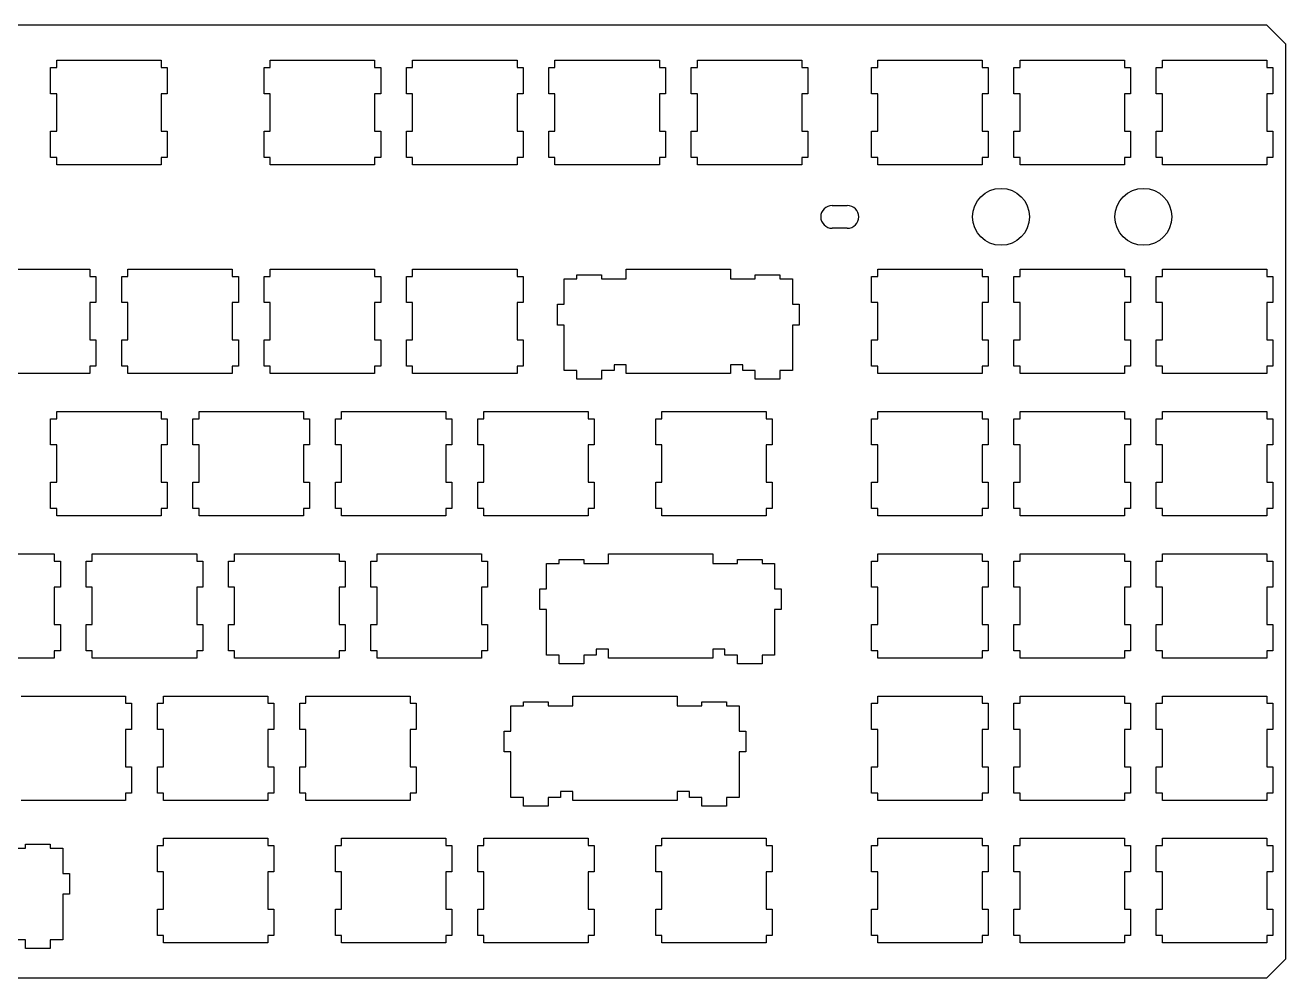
# Model space of a CAD drawing. Header units: inches. Extents: x -0.4 to 13.3, y 12 to 17.
# Drawn here: x 6.68 to 13.32, y 11.97 to 17 of the extents above; entities that cross this region are included whole.
import ezdxf

# ---------------------------------------------------------------- set-up
doc = ezdxf.new("R2010")
doc.units = ezdxf.units.IN
doc.header["$MEASUREMENT"] = 0
doc.layers.add('BLACK', color=1, linetype='Continuous', true_color=0xff0000)

msp = doc.modelspace()

# ---------------------------------------------------------------- linework, layer by layer
at = {"layer": 'BLACK'}
for p, q in [((13.225, 16.995), (-0.275, 16.995)), ((13.325, 16.895), (13.225, 16.995)), ((13.325, 12.075), (13.325, 16.895)), ((6.85, 16.81), (7.4, 16.81)), ((6.85, 16.7714), (6.85, 16.81)), ((7.4, 16.81), (7.4, 16.7714)), ((7.975, 16.81), (8.525, 16.81)), ((7.975, 16.7714), (7.975, 16.81)), ((8.525, 16.81), (8.525, 16.7714)), ((8.725, 16.81), (9.275, 16.81)), ((8.725, 16.7714), (8.725, 16.81)), ((9.275, 16.81), (9.275, 16.7714)), ((9.475, 16.81), (10.025, 16.81)), ((9.475, 16.7714), (9.475, 16.81)), ((10.025, 16.81), (10.025, 16.7714)), ((10.225, 16.81), (10.775, 16.81)), ((10.225, 16.7714), (10.225, 16.81)), ((10.775, 16.81), (10.775, 16.7714)), ((11.175, 16.81), (11.725, 16.81)), ((11.175, 16.7714), (11.175, 16.81)), ((11.725, 16.81), (11.725, 16.7714)), ((11.925, 16.81), (12.475, 16.81)), ((11.925, 16.7714), (11.925, 16.81)), ((12.475, 16.81), (12.475, 16.7714)), ((12.675, 16.81), (13.225, 16.81)), ((12.675, 16.7714), (12.675, 16.81)), ((13.225, 16.81), (13.225, 16.7714)), ((6.818, 16.6336), (6.818, 16.7714)), ((6.818, 16.7714), (6.85, 16.7714)), ((7.4, 16.7714), (7.432, 16.7714)), ((7.432, 16.7714), (7.432, 16.6336)), ((7.943, 16.6336), (7.943, 16.7714)), ((7.943, 16.7714), (7.975, 16.7714)), ((8.525, 16.7714), (8.557, 16.7714)), ((8.557, 16.7714), (8.557, 16.6336)), ((8.693, 16.6336), (8.693, 16.7714)), ((8.693, 16.7714), (8.725, 16.7714)), ((9.275, 16.7714), (9.307, 16.7714)), ((9.307, 16.7714), (9.307, 16.6336)), ((9.443, 16.6336), (9.443, 16.7714)), ((9.443, 16.7714), (9.475, 16.7714)), ((10.025, 16.7714), (10.057, 16.7714)), ((10.057, 16.7714), (10.057, 16.6336)), ((10.193, 16.6336), (10.193, 16.7714)), ((10.193, 16.7714), (10.225, 16.7714)), ((10.775, 16.7714), (10.807, 16.7714)), ((10.807, 16.7714), (10.807, 16.6336)), ((11.143, 16.6336), (11.143, 16.7714)), ((11.143, 16.7714), (11.175, 16.7714)), ((11.725, 16.7714), (11.757, 16.7714)), ((11.757, 16.7714), (11.757, 16.6336)), ((11.893, 16.6336), (11.893, 16.7714)), ((11.893, 16.7714), (11.925, 16.7714)), ((12.475, 16.7714), (12.507, 16.7714)), ((12.507, 16.7714), (12.507, 16.6336)), ((12.643, 16.6336), (12.643, 16.7714)), ((12.643, 16.7714), (12.675, 16.7714)), ((13.225, 16.7714), (13.257, 16.7714)), ((13.257, 16.7714), (13.257, 16.6336)), ((6.85, 16.6336), (6.818, 16.6336)), ((6.85, 16.4364), (6.85, 16.6336)), ((7.432, 16.6336), (7.4, 16.6336)), ((7.4, 16.6336), (7.4, 16.4364)), ((7.975, 16.6336), (7.943, 16.6336)), ((7.975, 16.4364), (7.975, 16.6336)), ((8.557, 16.6336), (8.525, 16.6336)), ((8.525, 16.6336), (8.525, 16.4364)), ((8.725, 16.6336), (8.693, 16.6336)), ((8.725, 16.4364), (8.725, 16.6336)), ((9.307, 16.6336), (9.275, 16.6336)), ((9.275, 16.6336), (9.275, 16.4364)), ((9.475, 16.6336), (9.443, 16.6336)), ((9.475, 16.4364), (9.475, 16.6336)), ((10.057, 16.6336), (10.025, 16.6336)), ((10.025, 16.6336), (10.025, 16.4364)), ((10.225, 16.6336), (10.193, 16.6336)), ((10.225, 16.4364), (10.225, 16.6336)), ((10.807, 16.6336), (10.775, 16.6336)), ((10.775, 16.6336), (10.775, 16.4364)), ((11.175, 16.6336), (11.143, 16.6336)), ((11.175, 16.4364), (11.175, 16.6336)), ((11.757, 16.6336), (11.725, 16.6336)), ((11.725, 16.6336), (11.725, 16.4364)), ((11.925, 16.6336), (11.893, 16.6336)), ((11.925, 16.4364), (11.925, 16.6336)), ((12.507, 16.6336), (12.475, 16.6336)), ((12.475, 16.6336), (12.475, 16.4364)), ((12.675, 16.6336), (12.643, 16.6336)), ((12.675, 16.4364), (12.675, 16.6336)), ((13.257, 16.6336), (13.225, 16.6336)), ((13.225, 16.6336), (13.225, 16.4364)), ((6.818, 16.2986), (6.818, 16.4364)), ((6.818, 16.4364), (6.85, 16.4364)), ((7.4, 16.4364), (7.432, 16.4364)), ((7.432, 16.4364), (7.432, 16.2986)), ((7.943, 16.2986), (7.943, 16.4364)), ((7.943, 16.4364), (7.975, 16.4364)), ((8.525, 16.4364), (8.557, 16.4364)), ((8.557, 16.4364), (8.557, 16.2986)), ((8.693, 16.2986), (8.693, 16.4364)), ((8.693, 16.4364), (8.725, 16.4364)), ((9.275, 16.4364), (9.307, 16.4364)), ((9.307, 16.4364), (9.307, 16.2986)), ((9.443, 16.2986), (9.443, 16.4364)), ((9.443, 16.4364), (9.475, 16.4364)), ((10.025, 16.4364), (10.057, 16.4364)), ((10.057, 16.4364), (10.057, 16.2986)), ((10.193, 16.2986), (10.193, 16.4364)), ((10.193, 16.4364), (10.225, 16.4364)), ((10.775, 16.4364), (10.807, 16.4364)), ((10.807, 16.4364), (10.807, 16.2986)), ((11.143, 16.2986), (11.143, 16.4364)), ((11.143, 16.4364), (11.175, 16.4364)), ((11.725, 16.4364), (11.757, 16.4364)), ((11.757, 16.4364), (11.757, 16.2986)), ((11.893, 16.2986), (11.893, 16.4364)), ((11.893, 16.4364), (11.925, 16.4364)), ((12.475, 16.4364), (12.507, 16.4364)), ((12.507, 16.4364), (12.507, 16.2986)), ((12.643, 16.2986), (12.643, 16.4364)), ((12.643, 16.4364), (12.675, 16.4364)), ((13.225, 16.4364), (13.257, 16.4364)), ((13.257, 16.4364), (13.257, 16.2986)), ((6.85, 16.2986), (6.818, 16.2986)), ((6.85, 16.26), (6.85, 16.2986)), ((7.432, 16.2986), (7.4, 16.2986)), ((7.4, 16.2986), (7.4, 16.26)), ((7.975, 16.2986), (7.943, 16.2986)), ((7.975, 16.26), (7.975, 16.2986)), ((8.557, 16.2986), (8.525, 16.2986)), ((8.525, 16.2986), (8.525, 16.26)), ((8.725, 16.2986), (8.693, 16.2986)), ((8.725, 16.26), (8.725, 16.2986)), ((9.307, 16.2986), (9.275, 16.2986)), ((9.275, 16.2986), (9.275, 16.26)), ((9.475, 16.2986), (9.443, 16.2986)), ((9.475, 16.26), (9.475, 16.2986)), ((10.057, 16.2986), (10.025, 16.2986)), ((10.025, 16.2986), (10.025, 16.26)), ((10.225, 16.2986), (10.193, 16.2986)), ((10.225, 16.26), (10.225, 16.2986)), ((10.807, 16.2986), (10.775, 16.2986)), ((10.775, 16.2986), (10.775, 16.26)), ((11.175, 16.2986), (11.143, 16.2986)), ((11.175, 16.26), (11.175, 16.2986)), ((11.757, 16.2986), (11.725, 16.2986)), ((11.725, 16.2986), (11.725, 16.26)), ((11.925, 16.2986), (11.893, 16.2986)), ((11.925, 16.26), (11.925, 16.2986)), ((12.507, 16.2986), (12.475, 16.2986)), ((12.475, 16.2986), (12.475, 16.26)), ((12.675, 16.2986), (12.643, 16.2986)), ((12.675, 16.26), (12.675, 16.2986)), ((13.257, 16.2986), (13.225, 16.2986)), ((13.225, 16.2986), (13.225, 16.26)), ((7.4, 16.26), (6.85, 16.26)), ((8.525, 16.26), (7.975, 16.26)), ((9.275, 16.26), (8.725, 16.26)), ((10.025, 16.26), (9.475, 16.26)), ((10.775, 16.26), (10.225, 16.26)), ((11.725, 16.26), (11.175, 16.26)), ((12.475, 16.26), (11.925, 16.26)), ((13.225, 16.26), (12.675, 16.26)), ((10.935, 16.045), (11.015, 16.045)), ((11.015, 15.925), (10.935, 15.925)), ((6.475, 15.71), (7.025, 15.71)), ((7.025, 15.71), (7.025, 15.6714)), ((7.225, 15.71), (7.775, 15.71)), ((7.225, 15.6714), (7.225, 15.71)), ((7.775, 15.71), (7.775, 15.6714)), ((7.975, 15.71), (8.525, 15.71)), ((7.975, 15.6714), (7.975, 15.71)), ((8.525, 15.71), (8.525, 15.6714)), ((8.725, 15.71), (9.275, 15.71)), ((8.725, 15.6714), (8.725, 15.71)), ((9.275, 15.71), (9.275, 15.6714)), ((9.59, 15.659), (9.59, 15.68)), ((9.59, 15.68), (9.72, 15.68)), ((9.72, 15.68), (9.72, 15.659)), ((9.85, 15.71), (10.4, 15.71)), ((9.85, 15.659), (9.85, 15.71)), ((10.4, 15.71), (10.4, 15.659)), ((10.53, 15.659), (10.53, 15.68)), ((10.53, 15.68), (10.66, 15.68)), ((10.66, 15.68), (10.66, 15.659)), ((11.175, 15.71), (11.725, 15.71)), ((11.175, 15.6714), (11.175, 15.71)), ((11.725, 15.71), (11.725, 15.6714)), ((11.925, 15.71), (12.475, 15.71)), ((11.925, 15.6714), (11.925, 15.71)), ((12.475, 15.71), (12.475, 15.6714)), ((12.675, 15.71), (13.225, 15.71)), ((12.675, 15.6714), (12.675, 15.71)), ((13.225, 15.71), (13.225, 15.6714)), ((7.025, 15.6714), (7.057, 15.6714)), ((7.057, 15.6714), (7.057, 15.5336)), ((7.193, 15.5336), (7.193, 15.6714)), ((7.193, 15.6714), (7.225, 15.6714)), ((7.775, 15.6714), (7.807, 15.6714)), ((7.807, 15.6714), (7.807, 15.5336)), ((7.943, 15.5336), (7.943, 15.6714)), ((7.943, 15.6714), (7.975, 15.6714)), ((8.525, 15.6714), (8.557, 15.6714)), ((8.557, 15.6714), (8.557, 15.5336)), ((8.693, 15.5336), (8.693, 15.6714)), ((8.693, 15.6714), (8.725, 15.6714)), ((9.275, 15.6714), (9.307, 15.6714)), ((9.307, 15.6714), (9.307, 15.5336)), ((9.524, 15.525), (9.524, 15.659)), ((9.524, 15.659), (9.59, 15.659)), ((9.72, 15.659), (9.85, 15.659)), ((10.4, 15.659), (10.53, 15.659)), ((10.66, 15.659), (10.726, 15.659)), ((10.726, 15.659), (10.726, 15.525)), ((11.143, 15.5336), (11.143, 15.6714)), ((11.143, 15.6714), (11.175, 15.6714)), ((11.725, 15.6714), (11.757, 15.6714)), ((11.757, 15.6714), (11.757, 15.5336)), ((11.893, 15.5336), (11.893, 15.6714)), ((11.893, 15.6714), (11.925, 15.6714)), ((12.475, 15.6714), (12.507, 15.6714)), ((12.507, 15.6714), (12.507, 15.5336)), ((12.643, 15.5336), (12.643, 15.6714)), ((12.643, 15.6714), (12.675, 15.6714)), ((13.225, 15.6714), (13.257, 15.6714)), ((13.257, 15.6714), (13.257, 15.5336)), ((7.057, 15.5336), (7.025, 15.5336)), ((7.025, 15.5336), (7.025, 15.3364)), ((7.225, 15.5336), (7.193, 15.5336)), ((7.225, 15.3364), (7.225, 15.5336)), ((7.807, 15.5336), (7.775, 15.5336)), ((7.775, 15.5336), (7.775, 15.3364)), ((7.975, 15.5336), (7.943, 15.5336)), ((7.975, 15.3364), (7.975, 15.5336)), ((8.557, 15.5336), (8.525, 15.5336)), ((8.525, 15.5336), (8.525, 15.3364)), ((8.725, 15.5336), (8.693, 15.5336)), ((8.725, 15.3364), (8.725, 15.5336)), ((9.307, 15.5336), (9.275, 15.5336)), ((9.275, 15.5336), (9.275, 15.3364)), ((9.489, 15.415), (9.489, 15.525)), ((9.489, 15.525), (9.524, 15.525)), ((10.726, 15.525), (10.761, 15.525)), ((10.761, 15.525), (10.761, 15.415)), ((11.175, 15.5336), (11.143, 15.5336)), ((11.175, 15.3364), (11.175, 15.5336)), ((11.757, 15.5336), (11.725, 15.5336)), ((11.725, 15.5336), (11.725, 15.3364)), ((11.925, 15.5336), (11.893, 15.5336)), ((11.925, 15.3364), (11.925, 15.5336)), ((12.507, 15.5336), (12.475, 15.5336)), ((12.475, 15.5336), (12.475, 15.3364)), ((12.675, 15.5336), (12.643, 15.5336)), ((12.675, 15.3364), (12.675, 15.5336)), ((13.257, 15.5336), (13.225, 15.5336)), ((13.225, 15.5336), (13.225, 15.3364)), ((9.524, 15.415), (9.489, 15.415)), ((9.524, 15.175), (9.524, 15.415)), ((10.761, 15.415), (10.726, 15.415)), ((10.726, 15.415), (10.726, 15.175)), ((7.025, 15.3364), (7.057, 15.3364)), ((7.057, 15.3364), (7.057, 15.1986)), ((7.193, 15.1986), (7.193, 15.3364)), ((7.193, 15.3364), (7.225, 15.3364)), ((7.775, 15.3364), (7.807, 15.3364)), ((7.807, 15.3364), (7.807, 15.1986)), ((7.943, 15.1986), (7.943, 15.3364)), ((7.943, 15.3364), (7.975, 15.3364)), ((8.525, 15.3364), (8.557, 15.3364)), ((8.557, 15.3364), (8.557, 15.1986)), ((8.693, 15.1986), (8.693, 15.3364)), ((8.693, 15.3364), (8.725, 15.3364)), ((9.275, 15.3364), (9.307, 15.3364)), ((9.307, 15.3364), (9.307, 15.1986)), ((11.143, 15.1986), (11.143, 15.3364)), ((11.143, 15.3364), (11.175, 15.3364)), ((11.725, 15.3364), (11.757, 15.3364)), ((11.757, 15.3364), (11.757, 15.1986)), ((11.893, 15.1986), (11.893, 15.3364)), ((11.893, 15.3364), (11.925, 15.3364)), ((12.475, 15.3364), (12.507, 15.3364)), ((12.507, 15.3364), (12.507, 15.1986)), ((12.643, 15.1986), (12.643, 15.3364)), ((12.643, 15.3364), (12.675, 15.3364)), ((13.225, 15.3364), (13.257, 15.3364)), ((13.257, 15.3364), (13.257, 15.1986)), ((7.025, 15.16), (6.475, 15.16)), ((7.057, 15.1986), (7.025, 15.1986)), ((7.025, 15.1986), (7.025, 15.16)), ((7.225, 15.1986), (7.193, 15.1986)), ((7.225, 15.16), (7.225, 15.1986)), ((7.775, 15.16), (7.225, 15.16)), ((7.807, 15.1986), (7.775, 15.1986)), ((7.775, 15.1986), (7.775, 15.16)), ((7.975, 15.1986), (7.943, 15.1986)), ((7.975, 15.16), (7.975, 15.1986)), ((8.525, 15.16), (7.975, 15.16)), ((8.557, 15.1986), (8.525, 15.1986)), ((8.525, 15.1986), (8.525, 15.16)), ((8.725, 15.1986), (8.693, 15.1986)), ((8.725, 15.16), (8.725, 15.1986)), ((9.275, 15.16), (8.725, 15.16)), ((9.307, 15.1986), (9.275, 15.1986)), ((9.275, 15.1986), (9.275, 15.16)), ((9.59, 15.175), (9.524, 15.175)), ((9.59, 15.13), (9.59, 15.175)), ((9.786, 15.175), (9.72, 15.175)), ((9.72, 15.175), (9.72, 15.13)), ((9.85, 15.206), (9.786, 15.206)), ((9.786, 15.206), (9.786, 15.175)), ((9.85, 15.16), (9.85, 15.206)), ((10.4, 15.16), (9.85, 15.16)), ((10.464, 15.206), (10.4, 15.206)), ((10.4, 15.206), (10.4, 15.16)), ((10.464, 15.175), (10.464, 15.206)), ((10.53, 15.175), (10.464, 15.175)), ((10.53, 15.13), (10.53, 15.175)), ((10.726, 15.175), (10.66, 15.175)), ((10.66, 15.175), (10.66, 15.13)), ((11.175, 15.1986), (11.143, 15.1986)), ((11.175, 15.16), (11.175, 15.1986)), ((11.725, 15.16), (11.175, 15.16)), ((11.757, 15.1986), (11.725, 15.1986)), ((11.725, 15.1986), (11.725, 15.16)), ((11.925, 15.1986), (11.893, 15.1986)), ((11.925, 15.16), (11.925, 15.1986)), ((12.475, 15.16), (11.925, 15.16)), ((12.507, 15.1986), (12.475, 15.1986)), ((12.475, 15.1986), (12.475, 15.16)), ((12.675, 15.1986), (12.643, 15.1986)), ((12.675, 15.16), (12.675, 15.1986)), ((13.225, 15.16), (12.675, 15.16)), ((13.257, 15.1986), (13.225, 15.1986)), ((13.225, 15.1986), (13.225, 15.16)), ((9.72, 15.13), (9.59, 15.13)), ((10.66, 15.13), (10.53, 15.13)), ((6.85, 14.96), (7.4, 14.96)), ((6.85, 14.9214), (6.85, 14.96)), ((7.4, 14.96), (7.4, 14.9214)), ((7.6, 14.96), (8.15, 14.96)), ((7.6, 14.9214), (7.6, 14.96)), ((8.15, 14.96), (8.15, 14.9214)), ((8.35, 14.96), (8.9, 14.96)), ((8.35, 14.9214), (8.35, 14.96)), ((8.9, 14.96), (8.9, 14.9214)), ((9.1, 14.96), (9.65, 14.96)), ((9.1, 14.9214), (9.1, 14.96)), ((9.65, 14.96), (9.65, 14.9214)), ((10.0375, 14.96), (10.5875, 14.96)), ((10.0375, 14.9214), (10.0375, 14.96)), ((10.5875, 14.96), (10.5875, 14.9214)), ((11.175, 14.96), (11.725, 14.96)), ((11.175, 14.9214), (11.175, 14.96)), ((11.725, 14.96), (11.725, 14.9214)), ((11.925, 14.96), (12.475, 14.96)), ((11.925, 14.9214), (11.925, 14.96)), ((12.475, 14.96), (12.475, 14.9214)), ((12.675, 14.96), (13.225, 14.96)), ((12.675, 14.9214), (12.675, 14.96)), ((13.225, 14.96), (13.225, 14.9214)), ((6.818, 14.7836), (6.818, 14.9214)), ((6.818, 14.9214), (6.85, 14.9214)), ((7.4, 14.9214), (7.432, 14.9214)), ((7.432, 14.9214), (7.432, 14.7836)), ((7.568, 14.7836), (7.568, 14.9214)), ((7.568, 14.9214), (7.6, 14.9214)), ((8.15, 14.9214), (8.182, 14.9214)), ((8.182, 14.9214), (8.182, 14.7836)), ((8.318, 14.7836), (8.318, 14.9214)), ((8.318, 14.9214), (8.35, 14.9214)), ((8.9, 14.9214), (8.932, 14.9214)), ((8.932, 14.9214), (8.932, 14.7836)), ((9.068, 14.7836), (9.068, 14.9214)), ((9.068, 14.9214), (9.1, 14.9214)), ((9.65, 14.9214), (9.682, 14.9214)), ((9.682, 14.9214), (9.682, 14.7836)), ((10.0055, 14.7836), (10.0055, 14.9214)), ((10.0055, 14.9214), (10.0375, 14.9214)), ((10.5875, 14.9214), (10.6195, 14.9214)), ((10.6195, 14.9214), (10.6195, 14.7836)), ((11.143, 14.7836), (11.143, 14.9214)), ((11.143, 14.9214), (11.175, 14.9214)), ((11.725, 14.9214), (11.757, 14.9214)), ((11.757, 14.9214), (11.757, 14.7836)), ((11.893, 14.7836), (11.893, 14.9214)), ((11.893, 14.9214), (11.925, 14.9214)), ((12.475, 14.9214), (12.507, 14.9214)), ((12.507, 14.9214), (12.507, 14.7836)), ((12.643, 14.7836), (12.643, 14.9214)), ((12.643, 14.9214), (12.675, 14.9214)), ((13.225, 14.9214), (13.257, 14.9214)), ((13.257, 14.9214), (13.257, 14.7836)), ((6.85, 14.7836), (6.818, 14.7836)), ((6.85, 14.5864), (6.85, 14.7836)), ((7.432, 14.7836), (7.4, 14.7836)), ((7.4, 14.7836), (7.4, 14.5864)), ((7.6, 14.7836), (7.568, 14.7836)), ((7.6, 14.5864), (7.6, 14.7836)), ((8.182, 14.7836), (8.15, 14.7836)), ((8.15, 14.7836), (8.15, 14.5864)), ((8.35, 14.7836), (8.318, 14.7836)), ((8.35, 14.5864), (8.35, 14.7836)), ((8.932, 14.7836), (8.9, 14.7836)), ((8.9, 14.7836), (8.9, 14.5864)), ((9.1, 14.7836), (9.068, 14.7836)), ((9.1, 14.5864), (9.1, 14.7836)), ((9.682, 14.7836), (9.65, 14.7836)), ((9.65, 14.7836), (9.65, 14.5864)), ((10.0375, 14.7836), (10.0055, 14.7836)), ((10.0375, 14.5864), (10.0375, 14.7836)), ((10.6195, 14.7836), (10.5875, 14.7836)), ((10.5875, 14.7836), (10.5875, 14.5864)), ((11.175, 14.7836), (11.143, 14.7836)), ((11.175, 14.5864), (11.175, 14.7836)), ((11.757, 14.7836), (11.725, 14.7836)), ((11.725, 14.7836), (11.725, 14.5864)), ((11.925, 14.7836), (11.893, 14.7836)), ((11.925, 14.5864), (11.925, 14.7836)), ((12.507, 14.7836), (12.475, 14.7836)), ((12.475, 14.7836), (12.475, 14.5864)), ((12.675, 14.7836), (12.643, 14.7836)), ((12.675, 14.5864), (12.675, 14.7836)), ((13.257, 14.7836), (13.225, 14.7836)), ((13.225, 14.7836), (13.225, 14.5864)), ((6.818, 14.4486), (6.818, 14.5864)), ((6.818, 14.5864), (6.85, 14.5864)), ((7.4, 14.5864), (7.432, 14.5864)), ((7.432, 14.5864), (7.432, 14.4486)), ((7.568, 14.4486), (7.568, 14.5864)), ((7.568, 14.5864), (7.6, 14.5864)), ((8.15, 14.5864), (8.182, 14.5864)), ((8.182, 14.5864), (8.182, 14.4486)), ((8.318, 14.4486), (8.318, 14.5864)), ((8.318, 14.5864), (8.35, 14.5864)), ((8.9, 14.5864), (8.932, 14.5864)), ((8.932, 14.5864), (8.932, 14.4486)), ((9.068, 14.4486), (9.068, 14.5864)), ((9.068, 14.5864), (9.1, 14.5864)), ((9.65, 14.5864), (9.682, 14.5864)), ((9.682, 14.5864), (9.682, 14.4486)), ((10.0055, 14.4486), (10.0055, 14.5864)), ((10.0055, 14.5864), (10.0375, 14.5864)), ((10.5875, 14.5864), (10.6195, 14.5864)), ((10.6195, 14.5864), (10.6195, 14.4486)), ((11.143, 14.4486), (11.143, 14.5864)), ((11.143, 14.5864), (11.175, 14.5864)), ((11.725, 14.5864), (11.757, 14.5864)), ((11.757, 14.5864), (11.757, 14.4486)), ((11.893, 14.4486), (11.893, 14.5864)), ((11.893, 14.5864), (11.925, 14.5864)), ((12.475, 14.5864), (12.507, 14.5864)), ((12.507, 14.5864), (12.507, 14.4486)), ((12.643, 14.4486), (12.643, 14.5864)), ((12.643, 14.5864), (12.675, 14.5864)), ((13.225, 14.5864), (13.257, 14.5864)), ((13.257, 14.5864), (13.257, 14.4486)), ((6.85, 14.4486), (6.818, 14.4486)), ((6.85, 14.41), (6.85, 14.4486)), ((7.432, 14.4486), (7.4, 14.4486)), ((7.4, 14.4486), (7.4, 14.41)), ((7.6, 14.4486), (7.568, 14.4486)), ((7.6, 14.41), (7.6, 14.4486)), ((8.182, 14.4486), (8.15, 14.4486)), ((8.15, 14.4486), (8.15, 14.41)), ((8.35, 14.4486), (8.318, 14.4486)), ((8.35, 14.41), (8.35, 14.4486)), ((8.932, 14.4486), (8.9, 14.4486)), ((8.9, 14.4486), (8.9, 14.41)), ((9.1, 14.4486), (9.068, 14.4486)), ((9.1, 14.41), (9.1, 14.4486)), ((9.682, 14.4486), (9.65, 14.4486)), ((9.65, 14.4486), (9.65, 14.41)), ((10.0375, 14.4486), (10.0055, 14.4486)), ((10.0375, 14.41), (10.0375, 14.4486)), ((10.6195, 14.4486), (10.5875, 14.4486)), ((10.5875, 14.4486), (10.5875, 14.41)), ((11.175, 14.4486), (11.143, 14.4486)), ((11.175, 14.41), (11.175, 14.4486)), ((11.757, 14.4486), (11.725, 14.4486)), ((11.725, 14.4486), (11.725, 14.41)), ((11.925, 14.4486), (11.893, 14.4486)), ((11.925, 14.41), (11.925, 14.4486)), ((12.507, 14.4486), (12.475, 14.4486)), ((12.475, 14.4486), (12.475, 14.41)), ((12.675, 14.4486), (12.643, 14.4486)), ((12.675, 14.41), (12.675, 14.4486)), ((13.257, 14.4486), (13.225, 14.4486)), ((13.225, 14.4486), (13.225, 14.41)), ((7.4, 14.41), (6.85, 14.41)), ((8.15, 14.41), (7.6, 14.41)), ((8.9, 14.41), (8.35, 14.41)), ((9.65, 14.41), (9.1, 14.41)), ((10.5875, 14.41), (10.0375, 14.41)), ((11.725, 14.41), (11.175, 14.41)), ((12.475, 14.41), (11.925, 14.41)), ((13.225, 14.41), (12.675, 14.41)), ((6.2875, 14.21), (6.8375, 14.21)), ((6.8375, 14.21), (6.8375, 14.1714)), ((6.8375, 14.1714), (6.8695, 14.1714)), ((6.8695, 14.1714), (6.8695, 14.0336)), ((7.0055, 14.0336), (7.0055, 14.1714)), ((7.0055, 14.1714), (7.0375, 14.1714)), ((7.0375, 14.21), (7.5875, 14.21)), ((7.0375, 14.1714), (7.0375, 14.21)), ((7.5875, 14.21), (7.5875, 14.1714)), ((7.5875, 14.1714), (7.6195, 14.1714)), ((7.6195, 14.1714), (7.6195, 14.0336)), ((7.7555, 14.0336), (7.7555, 14.1714)), ((7.7555, 14.1714), (7.7875, 14.1714)), ((7.7875, 14.21), (8.3375, 14.21)), ((7.7875, 14.1714), (7.7875, 14.21)), ((8.3375, 14.21), (8.3375, 14.1714)), ((8.3375, 14.1714), (8.3695, 14.1714)), ((8.3695, 14.1714), (8.3695, 14.0336)), ((8.5055, 14.0336), (8.5055, 14.1714)), ((8.5055, 14.1714), (8.5375, 14.1714)), ((8.5375, 14.21), (9.0875, 14.21)), ((8.5375, 14.1714), (8.5375, 14.21)), ((9.0875, 14.21), (9.0875, 14.1714)), ((9.0875, 14.1714), (9.1195, 14.1714)), ((9.1195, 14.1714), (9.1195, 14.0336)), ((9.4303, 14.025), (9.4303, 14.159)), ((9.4303, 14.159), (9.4963, 14.159)), ((9.4963, 14.159), (9.4963, 14.18)), ((9.4963, 14.18), (9.6263, 14.18)), ((9.6263, 14.18), (9.6263, 14.159)), ((9.6263, 14.159), (9.7563, 14.159)), ((9.7563, 14.21), (10.3063, 14.21)), ((9.7563, 14.159), (9.7563, 14.21)), ((10.3063, 14.21), (10.3063, 14.159)), ((10.3063, 14.159), (10.4363, 14.159)), ((10.4363, 14.159), (10.4363, 14.18)), ((10.4363, 14.18), (10.5663, 14.18)), ((10.5663, 14.18), (10.5663, 14.159)), ((10.5663, 14.159), (10.6323, 14.159)), ((10.6323, 14.159), (10.6323, 14.025)), ((11.143, 14.0336), (11.143, 14.1714)), ((11.143, 14.1714), (11.175, 14.1714)), ((11.175, 14.21), (11.725, 14.21)), ((11.175, 14.1714), (11.175, 14.21)), ((11.725, 14.21), (11.725, 14.1714)), ((11.725, 14.1714), (11.757, 14.1714)), ((11.757, 14.1714), (11.757, 14.0336)), ((11.893, 14.0336), (11.893, 14.1714)), ((11.893, 14.1714), (11.925, 14.1714)), ((11.925, 14.21), (12.475, 14.21)), ((11.925, 14.1714), (11.925, 14.21)), ((12.475, 14.21), (12.475, 14.1714)), ((12.475, 14.1714), (12.507, 14.1714)), ((12.507, 14.1714), (12.507, 14.0336)), ((12.643, 14.0336), (12.643, 14.1714)), ((12.643, 14.1714), (12.675, 14.1714)), ((12.675, 14.21), (13.225, 14.21)), ((12.675, 14.1714), (12.675, 14.21)), ((13.225, 14.21), (13.225, 14.1714)), ((13.225, 14.1714), (13.257, 14.1714)), ((13.257, 14.1714), (13.257, 14.0336)), ((6.8695, 14.0336), (6.8375, 14.0336)), ((6.8375, 14.0336), (6.8375, 13.8364)), ((7.0375, 14.0336), (7.0055, 14.0336)), ((7.0375, 13.8364), (7.0375, 14.0336)), ((7.6195, 14.0336), (7.5875, 14.0336)), ((7.5875, 14.0336), (7.5875, 13.8364)), ((7.7875, 14.0336), (7.7555, 14.0336)), ((7.7875, 13.8364), (7.7875, 14.0336)), ((8.3695, 14.0336), (8.3375, 14.0336)), ((8.3375, 14.0336), (8.3375, 13.8364)), ((8.5375, 14.0336), (8.5055, 14.0336)), ((8.5375, 13.8364), (8.5375, 14.0336)), ((9.1195, 14.0336), (9.0875, 14.0336)), ((9.0875, 14.0336), (9.0875, 13.8364)), ((9.3953, 13.915), (9.3953, 14.025)), ((9.3953, 14.025), (9.4303, 14.025)), ((10.6323, 14.025), (10.6673, 14.025)), ((10.6673, 14.025), (10.6673, 13.915)), ((11.175, 14.0336), (11.143, 14.0336)), ((11.175, 13.8364), (11.175, 14.0336)), ((11.757, 14.0336), (11.725, 14.0336)), ((11.725, 14.0336), (11.725, 13.8364)), ((11.925, 14.0336), (11.893, 14.0336)), ((11.925, 13.8364), (11.925, 14.0336)), ((12.507, 14.0336), (12.475, 14.0336)), ((12.475, 14.0336), (12.475, 13.8364)), ((12.675, 14.0336), (12.643, 14.0336)), ((12.675, 13.8364), (12.675, 14.0336)), ((13.257, 14.0336), (13.225, 14.0336)), ((13.225, 14.0336), (13.225, 13.8364)), ((9.4303, 13.915), (9.3953, 13.915)), ((9.4303, 13.675), (9.4303, 13.915)), ((10.6673, 13.915), (10.6323, 13.915)), ((10.6323, 13.915), (10.6323, 13.675)), ((6.8375, 13.8364), (6.8695, 13.8364)), ((6.8695, 13.8364), (6.8695, 13.6986)), ((7.0055, 13.6986), (7.0055, 13.8364)), ((7.0055, 13.8364), (7.0375, 13.8364)), ((7.5875, 13.8364), (7.6195, 13.8364)), ((7.6195, 13.8364), (7.6195, 13.6986)), ((7.7555, 13.6986), (7.7555, 13.8364)), ((7.7555, 13.8364), (7.7875, 13.8364)), ((8.3375, 13.8364), (8.3695, 13.8364)), ((8.3695, 13.8364), (8.3695, 13.6986)), ((8.5055, 13.6986), (8.5055, 13.8364)), ((8.5055, 13.8364), (8.5375, 13.8364)), ((9.0875, 13.8364), (9.1195, 13.8364)), ((9.1195, 13.8364), (9.1195, 13.6986)), ((11.143, 13.6986), (11.143, 13.8364)), ((11.143, 13.8364), (11.175, 13.8364)), ((11.725, 13.8364), (11.757, 13.8364)), ((11.757, 13.8364), (11.757, 13.6986)), ((11.893, 13.6986), (11.893, 13.8364)), ((11.893, 13.8364), (11.925, 13.8364)), ((12.475, 13.8364), (12.507, 13.8364)), ((12.507, 13.8364), (12.507, 13.6986)), ((12.643, 13.6986), (12.643, 13.8364)), ((12.643, 13.8364), (12.675, 13.8364)), ((13.225, 13.8364), (13.257, 13.8364)), ((13.257, 13.8364), (13.257, 13.6986)), ((6.8695, 13.6986), (6.8375, 13.6986)), ((6.8375, 13.6986), (6.8375, 13.66)), ((7.0375, 13.6986), (7.0055, 13.6986)), ((7.0375, 13.66), (7.0375, 13.6986)), ((7.6195, 13.6986), (7.5875, 13.6986)), ((7.5875, 13.6986), (7.5875, 13.66)), ((7.7875, 13.6986), (7.7555, 13.6986)), ((7.7875, 13.66), (7.7875, 13.6986)), ((8.3695, 13.6986), (8.3375, 13.6986)), ((8.3375, 13.6986), (8.3375, 13.66)), ((8.5375, 13.6986), (8.5055, 13.6986)), ((8.5375, 13.66), (8.5375, 13.6986)), ((9.1195, 13.6986), (9.0875, 13.6986)), ((9.0875, 13.6986), (9.0875, 13.66)), ((9.7563, 13.706), (9.6923, 13.706)), ((9.6923, 13.706), (9.6923, 13.675)), ((9.7563, 13.66), (9.7563, 13.706)), ((10.3703, 13.706), (10.3063, 13.706)), ((10.3063, 13.706), (10.3063, 13.66)), ((10.3703, 13.675), (10.3703, 13.706)), ((11.175, 13.6986), (11.143, 13.6986)), ((11.175, 13.66), (11.175, 13.6986)), ((11.757, 13.6986), (11.725, 13.6986)), ((11.725, 13.6986), (11.725, 13.66)), ((11.925, 13.6986), (11.893, 13.6986)), ((11.925, 13.66), (11.925, 13.6986)), ((12.507, 13.6986), (12.475, 13.6986)), ((12.475, 13.6986), (12.475, 13.66)), ((12.675, 13.6986), (12.643, 13.6986)), ((12.675, 13.66), (12.675, 13.6986)), ((13.257, 13.6986), (13.225, 13.6986)), ((13.225, 13.6986), (13.225, 13.66)), ((6.8375, 13.66), (6.2875, 13.66)), ((7.5875, 13.66), (7.0375, 13.66)), ((8.3375, 13.66), (7.7875, 13.66)), ((9.0875, 13.66), (8.5375, 13.66)), ((9.4963, 13.675), (9.4303, 13.675)), ((9.4963, 13.63), (9.4963, 13.675)), ((9.6263, 13.63), (9.4963, 13.63)), ((9.6923, 13.675), (9.6263, 13.675)), ((9.6263, 13.675), (9.6263, 13.63)), ((10.3063, 13.66), (9.7563, 13.66)), ((10.4363, 13.675), (10.3703, 13.675)), ((10.4363, 13.63), (10.4363, 13.675)), ((10.5663, 13.63), (10.4363, 13.63)), ((10.6323, 13.675), (10.5663, 13.675)), ((10.5663, 13.675), (10.5663, 13.63)), ((11.725, 13.66), (11.175, 13.66)), ((12.475, 13.66), (11.925, 13.66)), ((13.225, 13.66), (12.675, 13.66)), ((6.6625, 13.46), (7.2125, 13.46)), ((7.2125, 13.46), (7.2125, 13.4214)), ((7.2125, 13.4214), (7.2445, 13.4214)), ((7.2445, 13.4214), (7.2445, 13.2836)), ((7.3805, 13.2836), (7.3805, 13.4214)), ((7.3805, 13.4214), (7.4125, 13.4214)), ((7.4125, 13.46), (7.9625, 13.46)), ((7.4125, 13.4214), (7.4125, 13.46)), ((7.9625, 13.46), (7.9625, 13.4214)), ((7.9625, 13.4214), (7.9945, 13.4214)), ((7.9945, 13.4214), (7.9945, 13.2836)), ((8.1305, 13.2836), (8.1305, 13.4214)), ((8.1305, 13.4214), (8.1625, 13.4214)), ((8.1625, 13.46), (8.7125, 13.46)), ((8.1625, 13.4214), (8.1625, 13.46)), ((8.7125, 13.46), (8.7125, 13.4214)), ((8.7125, 13.4214), (8.7445, 13.4214)), ((8.7445, 13.4214), (8.7445, 13.2836)), ((9.3088, 13.409), (9.3088, 13.43)), ((9.3088, 13.43), (9.4388, 13.43)), ((9.4388, 13.43), (9.4388, 13.409)), ((9.5688, 13.46), (10.1188, 13.46)), ((9.5688, 13.409), (9.5688, 13.46)), ((10.1188, 13.46), (10.1188, 13.409)), ((10.2488, 13.409), (10.2488, 13.43)), ((10.2488, 13.43), (10.3788, 13.43)), ((10.3788, 13.43), (10.3788, 13.409)), ((11.143, 13.2836), (11.143, 13.4214)), ((11.143, 13.4214), (11.175, 13.4214)), ((11.175, 13.46), (11.725, 13.46)), ((11.175, 13.4214), (11.175, 13.46)), ((11.725, 13.46), (11.725, 13.4214)), ((11.725, 13.4214), (11.757, 13.4214)), ((11.757, 13.4214), (11.757, 13.2836)), ((11.893, 13.2836), (11.893, 13.4214)), ((11.893, 13.4214), (11.925, 13.4214)), ((11.925, 13.46), (12.475, 13.46)), ((11.925, 13.4214), (11.925, 13.46)), ((12.475, 13.46), (12.475, 13.4214)), ((12.475, 13.4214), (12.507, 13.4214)), ((12.507, 13.4214), (12.507, 13.2836)), ((12.643, 13.2836), (12.643, 13.4214)), ((12.643, 13.4214), (12.675, 13.4214)), ((12.675, 13.46), (13.225, 13.46)), ((12.675, 13.4214), (12.675, 13.46)), ((13.225, 13.46), (13.225, 13.4214)), ((13.225, 13.4214), (13.257, 13.4214)), ((13.257, 13.4214), (13.257, 13.2836)), ((9.2428, 13.275), (9.2428, 13.409)), ((9.2428, 13.409), (9.3088, 13.409)), ((9.4388, 13.409), (9.5688, 13.409)), ((10.1188, 13.409), (10.2488, 13.409)), ((10.3788, 13.409), (10.4448, 13.409)), ((10.4448, 13.409), (10.4448, 13.275)), ((7.2445, 13.2836), (7.2125, 13.2836)), ((7.2125, 13.2836), (7.2125, 13.0864)), ((7.4125, 13.2836), (7.3805, 13.2836)), ((7.4125, 13.0864), (7.4125, 13.2836)), ((7.9945, 13.2836), (7.9625, 13.2836)), ((7.9625, 13.2836), (7.9625, 13.0864)), ((8.1625, 13.2836), (8.1305, 13.2836)), ((8.1625, 13.0864), (8.1625, 13.2836)), ((8.7445, 13.2836), (8.7125, 13.2836)), ((8.7125, 13.2836), (8.7125, 13.0864)), ((11.175, 13.2836), (11.143, 13.2836)), ((11.175, 13.0864), (11.175, 13.2836)), ((11.757, 13.2836), (11.725, 13.2836)), ((11.725, 13.2836), (11.725, 13.0864)), ((11.925, 13.2836), (11.893, 13.2836)), ((11.925, 13.0864), (11.925, 13.2836)), ((12.507, 13.2836), (12.475, 13.2836)), ((12.475, 13.2836), (12.475, 13.0864)), ((12.675, 13.2836), (12.643, 13.2836)), ((12.675, 13.0864), (12.675, 13.2836)), ((13.257, 13.2836), (13.225, 13.2836)), ((13.225, 13.2836), (13.225, 13.0864)), ((9.2078, 13.165), (9.2078, 13.275)), ((9.2078, 13.275), (9.2428, 13.275)), ((10.4448, 13.275), (10.4798, 13.275)), ((10.4798, 13.275), (10.4798, 13.165)), ((9.2428, 13.165), (9.2078, 13.165)), ((9.2428, 12.925), (9.2428, 13.165)), ((10.4798, 13.165), (10.4448, 13.165)), ((10.4448, 13.165), (10.4448, 12.925)), ((7.2125, 13.0864), (7.2445, 13.0864)), ((7.2445, 13.0864), (7.2445, 12.9486)), ((7.3805, 12.9486), (7.3805, 13.0864)), ((7.3805, 13.0864), (7.4125, 13.0864)), ((7.9625, 13.0864), (7.9945, 13.0864)), ((7.9945, 13.0864), (7.9945, 12.9486)), ((8.1305, 12.9486), (8.1305, 13.0864)), ((8.1305, 13.0864), (8.1625, 13.0864)), ((8.7125, 13.0864), (8.7445, 13.0864)), ((8.7445, 13.0864), (8.7445, 12.9486)), ((11.143, 12.9486), (11.143, 13.0864)), ((11.143, 13.0864), (11.175, 13.0864)), ((11.725, 13.0864), (11.757, 13.0864)), ((11.757, 13.0864), (11.757, 12.9486)), ((11.893, 12.9486), (11.893, 13.0864)), ((11.893, 13.0864), (11.925, 13.0864)), ((12.475, 13.0864), (12.507, 13.0864)), ((12.507, 13.0864), (12.507, 12.9486)), ((12.643, 12.9486), (12.643, 13.0864)), ((12.643, 13.0864), (12.675, 13.0864)), ((13.225, 13.0864), (13.257, 13.0864)), ((13.257, 13.0864), (13.257, 12.9486)), ((9.5688, 12.956), (9.5048, 12.956)), ((9.5048, 12.956), (9.5048, 12.925)), ((9.5688, 12.91), (9.5688, 12.956)), ((10.1828, 12.956), (10.1188, 12.956)), ((10.1188, 12.956), (10.1188, 12.91)), ((10.1828, 12.925), (10.1828, 12.956)), ((7.2125, 12.91), (6.6625, 12.91)), ((7.2445, 12.9486), (7.2125, 12.9486)), ((7.2125, 12.9486), (7.2125, 12.91)), ((7.4125, 12.9486), (7.3805, 12.9486)), ((7.4125, 12.91), (7.4125, 12.9486)), ((7.9625, 12.91), (7.4125, 12.91)), ((7.9945, 12.9486), (7.9625, 12.9486)), ((7.9625, 12.9486), (7.9625, 12.91)), ((8.1625, 12.9486), (8.1305, 12.9486)), ((8.1625, 12.91), (8.1625, 12.9486)), ((8.7125, 12.91), (8.1625, 12.91)), ((8.7445, 12.9486), (8.7125, 12.9486)), ((8.7125, 12.9486), (8.7125, 12.91)), ((9.3088, 12.925), (9.2428, 12.925)), ((9.3088, 12.88), (9.3088, 12.925)), ((9.5048, 12.925), (9.4388, 12.925)), ((9.4388, 12.925), (9.4388, 12.88)), ((10.1188, 12.91), (9.5688, 12.91)), ((10.2488, 12.925), (10.1828, 12.925)), ((10.2488, 12.88), (10.2488, 12.925)), ((10.4448, 12.925), (10.3788, 12.925)), ((10.3788, 12.925), (10.3788, 12.88)), ((11.175, 12.9486), (11.143, 12.9486)), ((11.175, 12.91), (11.175, 12.9486)), ((11.725, 12.91), (11.175, 12.91)), ((11.757, 12.9486), (11.725, 12.9486)), ((11.725, 12.9486), (11.725, 12.91)), ((11.925, 12.9486), (11.893, 12.9486)), ((11.925, 12.91), (11.925, 12.9486)), ((12.475, 12.91), (11.925, 12.91)), ((12.507, 12.9486), (12.475, 12.9486)), ((12.475, 12.9486), (12.475, 12.91)), ((12.675, 12.9486), (12.643, 12.9486)), ((12.675, 12.91), (12.675, 12.9486)), ((13.225, 12.91), (12.675, 12.91)), ((13.257, 12.9486), (13.225, 12.9486)), ((13.225, 12.9486), (13.225, 12.91)), ((9.4388, 12.88), (9.3088, 12.88)), ((10.3788, 12.88), (10.2488, 12.88)), ((7.4125, 12.6714), (7.4125, 12.71)), ((7.4125, 12.71), (7.9625, 12.71)), ((7.4125, 12.6714), (7.4125, 12.71)), ((7.4125, 12.71), (7.9625, 12.71)), ((7.9625, 12.71), (7.9625, 12.6714)), ((7.9625, 12.71), (7.9625, 12.6714)), ((8.35, 12.6714), (8.35, 12.71)), ((8.35, 12.71), (8.9, 12.71)), ((8.9, 12.71), (8.9, 12.6714)), ((9.1, 12.71), (9.65, 12.71)), ((9.1, 12.6714), (9.1, 12.71)), ((9.65, 12.71), (9.65, 12.6714)), ((10.0375, 12.71), (10.5875, 12.71)), ((10.0375, 12.6714), (10.0375, 12.71)), ((10.5875, 12.71), (10.5875, 12.6714)), ((11.175, 12.71), (11.725, 12.71)), ((11.175, 12.6714), (11.175, 12.71)), ((11.725, 12.71), (11.725, 12.6714)), ((11.925, 12.71), (12.475, 12.71)), ((11.925, 12.6714), (11.925, 12.71)), ((12.475, 12.71), (12.475, 12.6714)), ((12.675, 12.71), (13.225, 12.71)), ((12.675, 12.6714), (12.675, 12.71)), ((13.225, 12.71), (13.225, 12.6714)), ((6.6202, 12.659), (6.6862, 12.659)), ((6.6862, 12.659), (6.6862, 12.68)), ((6.6862, 12.68), (6.8162, 12.68)), ((6.8162, 12.68), (6.8162, 12.659)), ((6.8162, 12.659), (6.8822, 12.659)), ((6.8822, 12.659), (6.8822, 12.525)), ((7.3805, 12.5336), (7.3805, 12.6714)), ((7.3805, 12.6714), (7.4125, 12.6714)), ((7.3805, 12.5336), (7.3805, 12.6714)), ((7.3805, 12.6714), (7.4125, 12.6714)), ((7.9625, 12.6714), (7.9945, 12.6714)), ((7.9625, 12.6714), (7.9945, 12.6714)), ((7.9945, 12.6714), (7.9945, 12.5336)), ((7.9945, 12.6714), (7.9945, 12.5336)), ((8.318, 12.5336), (8.318, 12.6714)), ((8.318, 12.6714), (8.35, 12.6714)), ((8.9, 12.6714), (8.932, 12.6714)), ((8.932, 12.6714), (8.932, 12.5336)), ((9.068, 12.5336), (9.068, 12.6714)), ((9.068, 12.6714), (9.1, 12.6714)), ((9.65, 12.6714), (9.682, 12.6714)), ((9.682, 12.6714), (9.682, 12.5336)), ((10.0055, 12.5336), (10.0055, 12.6714)), ((10.0055, 12.6714), (10.0375, 12.6714)), ((10.5875, 12.6714), (10.6195, 12.6714)), ((10.6195, 12.6714), (10.6195, 12.5336)), ((11.143, 12.5336), (11.143, 12.6714)), ((11.143, 12.6714), (11.175, 12.6714)), ((11.725, 12.6714), (11.757, 12.6714)), ((11.757, 12.6714), (11.757, 12.5336)), ((11.893, 12.5336), (11.893, 12.6714)), ((11.893, 12.6714), (11.925, 12.6714)), ((12.475, 12.6714), (12.507, 12.6714)), ((12.507, 12.6714), (12.507, 12.5336)), ((12.643, 12.5336), (12.643, 12.6714)), ((12.643, 12.6714), (12.675, 12.6714)), ((13.225, 12.6714), (13.257, 12.6714)), ((13.257, 12.6714), (13.257, 12.5336)), ((6.8822, 12.525), (6.9172, 12.525)), ((6.9172, 12.525), (6.9172, 12.415)), ((7.4125, 12.5336), (7.3805, 12.5336)), ((7.4125, 12.5336), (7.3805, 12.5336)), ((7.4125, 12.3364), (7.4125, 12.5336)), ((7.4125, 12.3364), (7.4125, 12.5336)), ((7.9945, 12.5336), (7.9625, 12.5336)), ((7.9625, 12.5336), (7.9625, 12.3364)), ((7.9945, 12.5336), (7.9625, 12.5336)), ((7.9625, 12.5336), (7.9625, 12.3364)), ((8.35, 12.5336), (8.318, 12.5336)), ((8.35, 12.3364), (8.35, 12.5336)), ((8.932, 12.5336), (8.9, 12.5336)), ((8.9, 12.5336), (8.9, 12.3364)), ((9.1, 12.5336), (9.068, 12.5336)), ((9.1, 12.3364), (9.1, 12.5336)), ((9.682, 12.5336), (9.65, 12.5336)), ((9.65, 12.5336), (9.65, 12.3364)), ((10.0375, 12.5336), (10.0055, 12.5336)), ((10.0375, 12.3364), (10.0375, 12.5336)), ((10.6195, 12.5336), (10.5875, 12.5336)), ((10.5875, 12.5336), (10.5875, 12.3364)), ((11.175, 12.5336), (11.143, 12.5336)), ((11.175, 12.3364), (11.175, 12.5336)), ((11.757, 12.5336), (11.725, 12.5336)), ((11.725, 12.5336), (11.725, 12.3364)), ((11.925, 12.5336), (11.893, 12.5336)), ((11.925, 12.3364), (11.925, 12.5336)), ((12.507, 12.5336), (12.475, 12.5336)), ((12.475, 12.5336), (12.475, 12.3364)), ((12.675, 12.5336), (12.643, 12.5336)), ((12.675, 12.3364), (12.675, 12.5336)), ((13.257, 12.5336), (13.225, 12.5336)), ((13.225, 12.5336), (13.225, 12.3364)), ((6.9172, 12.415), (6.8822, 12.415)), ((6.8822, 12.415), (6.8822, 12.175)), ((7.3805, 12.1986), (7.3805, 12.3364)), ((7.3805, 12.3364), (7.4125, 12.3364)), ((7.3805, 12.1986), (7.3805, 12.3364)), ((7.3805, 12.3364), (7.4125, 12.3364)), ((7.9625, 12.3364), (7.9945, 12.3364)), ((7.9625, 12.3364), (7.9945, 12.3364)), ((7.9945, 12.3364), (7.9945, 12.1986)), ((7.9945, 12.3364), (7.9945, 12.1986)), ((8.318, 12.1986), (8.318, 12.3364)), ((8.318, 12.3364), (8.35, 12.3364)), ((8.9, 12.3364), (8.932, 12.3364)), ((8.932, 12.3364), (8.932, 12.1986)), ((9.068, 12.1986), (9.068, 12.3364)), ((9.068, 12.3364), (9.1, 12.3364)), ((9.65, 12.3364), (9.682, 12.3364)), ((9.682, 12.3364), (9.682, 12.1986)), ((10.0055, 12.1986), (10.0055, 12.3364)), ((10.0055, 12.3364), (10.0375, 12.3364)), ((10.5875, 12.3364), (10.6195, 12.3364)), ((10.6195, 12.3364), (10.6195, 12.1986)), ((11.143, 12.1986), (11.143, 12.3364)), ((11.143, 12.3364), (11.175, 12.3364)), ((11.725, 12.3364), (11.757, 12.3364)), ((11.757, 12.3364), (11.757, 12.1986)), ((11.893, 12.1986), (11.893, 12.3364)), ((11.893, 12.3364), (11.925, 12.3364)), ((12.475, 12.3364), (12.507, 12.3364)), ((12.507, 12.3364), (12.507, 12.1986)), ((12.643, 12.1986), (12.643, 12.3364)), ((12.643, 12.3364), (12.675, 12.3364)), ((13.225, 12.3364), (13.257, 12.3364)), ((13.257, 12.3364), (13.257, 12.1986)), ((6.6862, 12.175), (6.6202, 12.175)), ((6.6862, 12.13), (6.6862, 12.175)), ((6.8822, 12.175), (6.8162, 12.175)), ((6.8162, 12.175), (6.8162, 12.13)), ((7.4125, 12.1986), (7.3805, 12.1986)), ((7.4125, 12.1986), (7.3805, 12.1986)), ((7.4125, 12.16), (7.4125, 12.1986)), ((7.4125, 12.16), (7.4125, 12.1986)), ((7.9625, 12.16), (7.4125, 12.16)), ((7.9625, 12.16), (7.4125, 12.16)), ((7.9945, 12.1986), (7.9625, 12.1986)), ((7.9625, 12.1986), (7.9625, 12.16)), ((7.9945, 12.1986), (7.9625, 12.1986)), ((7.9625, 12.1986), (7.9625, 12.16)), ((8.35, 12.1986), (8.318, 12.1986)), ((8.35, 12.16), (8.35, 12.1986)), ((8.9, 12.16), (8.35, 12.16)), ((8.932, 12.1986), (8.9, 12.1986)), ((8.9, 12.1986), (8.9, 12.16)), ((9.1, 12.1986), (9.068, 12.1986)), ((9.1, 12.16), (9.1, 12.1986)), ((9.65, 12.16), (9.1, 12.16)), ((9.682, 12.1986), (9.65, 12.1986)), ((9.65, 12.1986), (9.65, 12.16)), ((10.0375, 12.1986), (10.0055, 12.1986)), ((10.0375, 12.16), (10.0375, 12.1986)), ((10.5875, 12.16), (10.0375, 12.16)), ((10.6195, 12.1986), (10.5875, 12.1986)), ((10.5875, 12.1986), (10.5875, 12.16)), ((11.175, 12.1986), (11.143, 12.1986)), ((11.175, 12.16), (11.175, 12.1986)), ((11.725, 12.16), (11.175, 12.16)), ((11.757, 12.1986), (11.725, 12.1986)), ((11.725, 12.1986), (11.725, 12.16)), ((11.925, 12.1986), (11.893, 12.1986)), ((11.925, 12.16), (11.925, 12.1986)), ((12.475, 12.16), (11.925, 12.16)), ((12.507, 12.1986), (12.475, 12.1986)), ((12.475, 12.1986), (12.475, 12.16)), ((12.675, 12.1986), (12.643, 12.1986)), ((12.675, 12.16), (12.675, 12.1986)), ((13.225, 12.16), (12.675, 12.16)), ((13.257, 12.1986), (13.225, 12.1986)), ((13.225, 12.1986), (13.225, 12.16)), ((6.8162, 12.13), (6.6862, 12.13)), ((13.225, 11.975), (13.325, 12.075)), ((-0.275, 11.975), (13.225, 11.975))]:
    msp.add_line(p, q, dxfattribs=at)
for centre in [(11.825, 15.985), (12.575, 15.985)]:
    msp.add_circle(centre, 0.15, dxfattribs=at)
for centre, start, end in [((10.935, 15.985), 90, 180), ((11.015, 15.985), 0, 90), ((10.935, 15.985), 180, 270), ((11.015, 15.985), 270, 0)]:
    msp.add_arc(centre, 0.06, start, end, dxfattribs=at)

doc.saveas('drawing.dxf')
